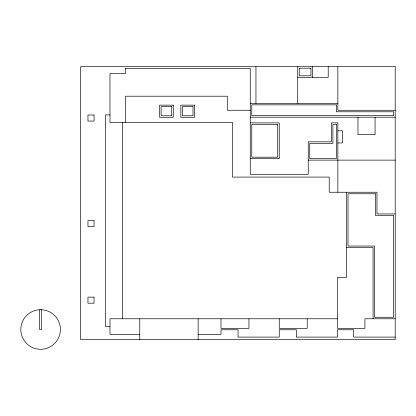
<?xml version="1.0" encoding="UTF-8"?>
<svg xmlns="http://www.w3.org/2000/svg" width="416" height="416" viewBox="0 0 416 416"><rect width="100%" height="100%" fill="white"/><g stroke="black" fill="none" stroke-linecap="round" stroke-linejoin="round"><path stroke-width="0.62" d="M125.356 68.359L250.255 68.359L250.255 174.294L308.246 174.294L308.246 141.83L331.391 141.83L331.391 122.902L337.854 122.902L337.854 192.244M297.721 77.334L328.208 77.334L328.208 66.7M250.255 103.319L337.854 103.319M250.255 110.266L227.375 110.266L227.375 96.21L125.492 96.21L125.492 122.533M395.2 110.266L337.854 110.266L337.854 66.7M109.98 114.936L105.425 114.936L105.425 326.362L109.98 326.362M250.255 117.208L395.2 117.208M250.255 122.902L279.25 122.902L279.25 158.694L250.255 158.694M337.854 130.79L342.41 130.79L342.41 142.943L337.854 142.943M308.246 160.129L395.2 160.129M395.2 213.944L376.974 213.944L376.974 192.244L329.212 192.244L329.212 177.091L232.57 177.091L232.57 122.533L109.98 122.533L109.98 73.684L125.492 73.684L125.492 68.359M346.497 247.567L373.074 247.567L373.074 318.776M337.506 318.776L109.98 318.776L109.98 334.318L139.76 334.318M395.2 318.776L364.9 318.781L364.9 328.323L337.506 328.323L337.506 277.415L346.497 277.415L346.497 192.244M198.151 334.318L220.995 334.318L220.995 329.768L238.066 329.768L238.066 337.1L279.25 337.1L279.25 329.768L296.322 329.768L296.322 337.1L337.506 337.1L337.506 329.768L353.709 329.768L353.709 337.1L395.2 337.1M375.071 117.208L375.071 134.675L357.984 134.675L357.984 117.208M312.473 66.7L312.473 77.334M307.211 318.776L307.211 328.323L279.25 328.323L279.25 318.776M297.721 66.7L297.721 103.319M255.954 66.7L255.954 103.319M248.955 318.776L248.955 328.323L220.995 328.323L220.995 318.776M198.151 318.776L198.151 339.57M139.76 318.776L139.76 339.57M122.361 122.533L122.361 318.776M41.584 309.78L41.584 329.508L39.603 329.508L39.603 309.78M40.591 309.712L38.012 309.884A19.791 19.791 0 0 0 23.899 340.142A19.791 19.791 0 0 0 57.288 340.142A19.791 19.791 0 0 0 43.176 309.884L40.591 309.712M395.2 66.7L80.636 66.7L80.636 339.57L395.2 339.57L395.2 66.7M310.955 68.219L299.244 68.219L299.244 75.816L310.955 75.816L310.955 68.219M336.336 104.837L251.779 104.837L251.779 115.69L393.682 115.69L393.682 111.784L336.336 111.784L336.336 104.837M173.264 105.144L159.593 105.144L159.593 117.296L173.264 117.296L173.264 105.144M194.527 105.144L180.856 105.144L180.856 117.296L194.527 117.296L194.527 105.144M171.74 106.662L161.112 106.662L161.112 115.773L171.74 115.773L171.74 106.662M193.008 106.662L182.374 106.662L182.374 115.773L193.008 115.773L193.008 106.662M94.032 114.993L87.958 114.993L87.958 121.066L94.032 121.066L94.032 114.993M277.732 124.426L251.779 124.426L251.779 157.175L277.732 157.175L277.732 124.426M336.336 124.426L332.909 124.426L332.909 143.348L309.764 143.348L309.764 158.61L336.336 158.61L336.336 124.426M375.456 193.768L348.015 193.768L348.015 246.048L374.598 246.048L374.598 317.257L393.682 317.257L393.682 215.462L375.456 215.462L375.456 193.768M94.032 220.553L87.958 220.553L87.958 226.632L94.032 226.632L94.032 220.553M94.032 297.133L87.958 297.133L87.958 303.207L94.032 303.207L94.032 297.133"/></g></svg>
